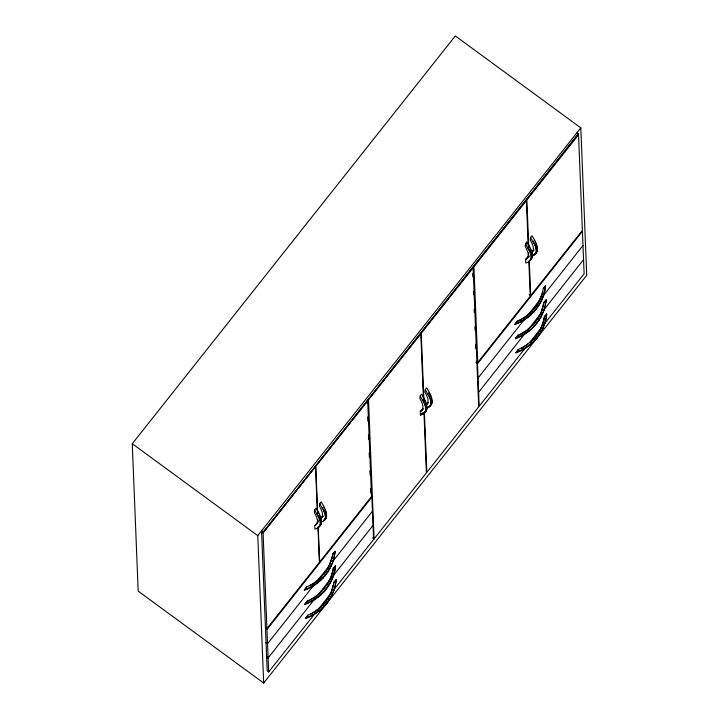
<?xml version="1.0" encoding="UTF-8"?>
<svg xmlns="http://www.w3.org/2000/svg" width="719" height="719" viewBox="0 0 719 719"><rect width="100%" height="100%" fill="white"/><g stroke="black" fill="none" stroke-linecap="round" stroke-linejoin="round"><path stroke-width="1.08" d="M318.562 527.243C323.55 522.165 316.495 514.606 314.706 509.825L315.965 508.234C320.458 514.157 325.815 526.299 314.922 529.148L314.778 525.508L317.582 522.965L314.778 525.508M323.658 520.88C328.655 515.802 321.6 508.243 319.811 503.462L321.069 501.871C324.817 507.389 330.974 518.66 321.33 522.102M424.075 413.245C429.072 408.167 422.017 400.609 420.229 395.818L421.487 394.237C425.972 400.159 431.337 412.302 420.444 415.151L420.3 411.511L423.105 408.958L420.3 411.511M429.18 406.882C434.177 401.804 427.113 394.246 425.333 389.464L426.592 387.874C430.33 393.392 436.496 404.662 426.852 408.104M529.4 261.105C534.397 256.027 527.333 248.468 525.553 243.687L526.811 242.096C531.296 248.019 536.653 260.161 525.769 263.01L525.616 259.379L528.959 256.144L525.616 259.379M534.505 254.742C539.493 249.664 532.437 242.105 530.658 237.324L531.916 235.733C536.077 241.476 541.811 253.277 531.422 256.359M314.706 509.825L314.248 512.314C316.018 515.874 319.146 520.772 316.324 524.546M319.811 503.462L319.353 505.96C321.186 509.564 324.763 515.388 320.737 518.732L323.217 515.918L321.429 518.183M420.229 395.818L419.77 398.317C421.532 401.876 424.668 406.774 421.846 410.549M425.333 389.464L424.866 391.954C426.7 395.567 430.277 401.391 426.25 404.734L428.209 402.604L426.951 404.186M525.553 243.687L525.086 246.186C526.829 249.619 529.454 253.825 527.701 257.735M526.506 243.759L526.811 242.096M530.658 237.324L530.191 239.822C532.024 243.426 535.601 249.25 531.575 252.594M332.115 557.351L332.825 553.801L335 551.365C333.742 569.089 320.926 584.448 304.353 590.272L306.591 586.911C319.047 581.689 328.925 570.544 332.115 557.351L328.197 568.01L324.152 574.113L324.134 573.6M332.133 557.863L332.825 553.801M304.326 589.769C320.782 583.99 333.409 568.891 335 551.365M332.681 571.515L333.391 567.956L335.566 565.529C334.317 583.244 321.501 598.603 304.919 604.427L307.157 601.075C319.613 595.844 329.5 584.7 332.681 571.515L330.704 578.04M332.699 572.018L333.391 567.956M304.901 603.924C321.348 598.145 333.976 583.046 335.566 565.529M333.248 585.67L333.958 582.111L336.132 579.685C334.883 597.399 322.067 612.759 305.485 618.583L307.723 615.23C320.18 610 330.066 598.855 333.248 585.67L331.27 592.195M333.274 586.174L333.958 582.111M305.467 618.079C321.914 612.3 334.551 597.21 336.132 579.685M543.348 288.067L542.656 292.13L542.638 291.617C539.457 304.811 529.57 315.947 517.114 321.177L514.876 324.539C531.449 318.715 544.274 303.355 545.523 285.632L543.366 288.571L545.541 286.135M514.858 324.035C531.305 318.256 543.932 303.157 545.523 285.632M515.424 338.191C531.871 332.412 544.508 317.313 546.089 299.787L543.915 302.223C541.731 316.872 531.278 329.67 517.68 335.333L515.442 338.694C532.024 332.87 544.84 317.51 546.089 299.787M543.78 319.928L544.481 316.378L546.665 313.942C545.406 331.666 532.59 347.025 516.008 352.849L518.255 349.488C530.712 344.266 540.589 333.122 543.78 319.928L541.461 327.316L538.441 332.933M543.798 320.44L544.481 316.378M515.99 352.346C532.437 346.567 545.074 331.468 546.665 313.942M541.901 294.736L542.405 292.993M541.227 312.307L543.932 302.726L546.116 300.299M539.124 301.45L541.623 295.105M329.167 581.347L330.354 578.382M320.225 607.276L320.252 607.789L325.294 602.423L329.329 596.321L330.92 592.537M326.875 585.293L328.745 581.662M523.711 317.717L523.729 318.22L526.784 316.099L532.276 311.156L536.832 305.404L538.702 301.764M533.444 324.62L538.819 317.214M536.356 335.944L537.435 334.461M132.269 443.722L455.316 35.95L580.817 127.865L586.731 275.278L263.684 683.05L138.183 591.135L132.269 443.722L257.762 535.646L263.684 683.05M257.762 535.646L580.817 127.865M263.037 531.925L261.563 530.847L263.055 532.437L578.489 133.743L577.015 132.664L577.033 133.168M263.055 532.437L578.489 133.743M263.082 532.941L261.599 531.862L265.446 627.507L266.92 628.586L263.082 532.941L315.542 466.712L317.331 511.2M317.196 514.48L318.454 512.89M528.043 248.343L529.301 246.761M322.301 508.117L323.559 506.527M533.147 241.979L534.406 240.398M318.113 516.197L319.371 514.606M528.959 250.059L530.218 248.468M323.217 509.834L324.476 508.243M534.064 243.696L535.322 242.105M318.877 517.806L320.135 516.224M323.981 511.443L325.24 509.861M529.714 251.668L530.973 250.086M534.819 245.314L536.077 243.723M319.479 519.316L320.737 517.725M530.325 253.178L531.584 251.596M324.584 512.953L325.842 511.371M535.421 246.815L536.68 245.233M315.632 525.095L316.89 523.504M526.47 258.957L527.728 257.375M532.267 252.054L534.064 249.781L531.979 251.425M319.928 520.718L321.186 519.127M530.766 254.58L532.024 252.989M325.024 514.355L326.282 512.764M535.871 248.217L537.129 246.635M320.207 522.003L321.465 520.421M531.053 255.874L532.312 254.283M325.312 515.64L326.57 514.058M536.158 249.511L537.417 247.92M320.332 523.18L321.591 521.59M325.437 516.817L326.696 515.226M531.179 257.043L532.437 255.452M536.284 250.679L537.542 249.098M532.923 255.569L534.181 253.987M320.297 524.241L321.555 522.65M325.401 517.878L326.66 516.287M531.143 258.103L532.402 256.512M536.248 251.74L537.506 250.149M533.678 255.173L534.936 253.591M320.108 525.176L321.366 523.585M325.204 518.812L326.462 517.222M530.946 259.038L532.204 257.447M536.05 252.675L537.309 251.084M319.236 526.676L321.007 524.403M530.074 260.539L531.844 258.265M324.332 520.313L326.111 518.039M535.179 254.175L536.949 251.902M422.718 400.483L423.976 398.892M427.823 394.12L429.081 392.529M423.635 402.2L424.893 400.609M428.74 395.836L429.998 394.246M424.399 403.808L425.657 402.218M429.495 397.445L430.753 395.863M425.001 405.318L426.259 403.727M430.106 398.955L431.364 397.364M421.154 411.097L422.413 409.506M425.441 406.72L426.7 405.13M430.546 400.357L431.804 398.766M425.729 408.006L426.987 406.424M430.834 401.642L432.092 400.061M420.444 415.151L421.702 413.56M425.855 409.183L427.113 407.592M421.747 414.468L423.006 412.877L422.251 413.272M430.96 402.82L432.218 401.229M423.248 413.677L425.333 411.654M425.819 410.234L427.077 408.653M430.924 403.88L432.182 402.289M428.353 407.314L430.438 405.291M425.621 411.178L426.879 409.587M430.726 404.815L431.984 403.224M424.749 412.679L426.529 410.396M429.854 406.316L431.625 404.042M477.398 360.938L476.005 362.691L477.479 363.769L478.62 392.08M266.92 628.586L319.389 562.357L317.996 527.881M476.284 361.369L477.758 362.448L530.227 296.228L528.842 261.752M529.211 294.565L530.685 295.644L582.372 230.404L578.534 134.759L526.847 199.999L528.726 246.779M266.614 656.735L268.097 657.813L266.956 629.502L371.885 497.054L373.026 525.364L332.726 576.413M477.479 363.769L582.408 231.32L583.549 259.631L543.249 310.68M304.353 590.272L306.591 586.911M514.876 324.539L517.132 321.681L522.12 319.155M314.086 584.889L267.531 643.757L266.057 642.678M316.171 582.363L329.374 565.592M332.852 561.305L372.46 511.209M478.054 378.023L524.609 319.254M527.386 315.65L541.29 298.106M542.683 296.453L582.983 245.476M304.919 604.427L307.175 601.578L309.709 600.374M515.442 338.694L516.575 337.265M266.956 629.502L265.482 628.424L267.189 670.89L268.663 671.977L268.097 657.993L315.344 598.172M318.131 594.838L331.333 577.995M525.176 333.31L478.629 392.259L479.187 406.235L526.443 346.594M527.261 330.677L541.155 313.142M305.485 618.583L307.184 616.444M516.008 352.849L518.255 349.488M268.663 671.977L315.219 613.208M318.005 609.694L331.207 593.031M333.292 590.398L373.592 539.52L373.035 525.544M372.604 537.821L374.087 538.908L426.394 472.877L423.958 412.338M529.912 342.208L541.731 327.298M543.816 324.664L584.116 273.786L583.558 259.811M530.757 341.543L530.775 342.055L535.215 337.382M323.523 589.661L324.7 587.756M544.508 316.881L546.683 314.455M332.843 554.304L335.018 551.877M333.409 568.468L335.584 566.033M333.976 582.624L336.159 580.188M318.256 594.811L322.301 590.542M314.329 611.761L314.347 612.264L318.823 608.966M525.068 331.845L526.587 330.785M526.398 345.471L527.899 343.907M309.961 585.311L309.988 585.823L315.497 582.363M310.536 599.475L310.554 599.979L316.827 595.988M521.886 333.778L523.495 332.843M312.729 613.199L311.12 614.134L311.102 613.631M534.559 253.789L535.763 253.151M324.089 519.72L324.916 519.289M426.655 403.566L427.508 403.143M321.141 517.563L321.995 517.15M518.543 335.44L521.077 334.245M266.048 642.579L267.522 643.658M266.623 656.914L268.097 657.993M545.173 287.393L545.191 287.897M545.739 301.549L545.766 302.052M546.314 315.704L546.332 316.207M544.112 292.705L544.139 293.208M544.687 306.86L544.705 307.364M545.254 321.016L545.272 321.519M543.097 296.183L543.124 296.686M543.672 310.338L543.69 310.851M544.238 324.494L544.256 325.006M541.784 299.571L541.802 300.084M542.189 309.26L542.216 309.763M542.351 313.736L542.369 314.239M542.764 323.415L542.782 323.918M542.917 327.891L542.944 328.394M540.311 298.493L540.329 298.996M540.877 312.648L539.286 316.432L539.268 315.92M541.443 326.803L541.461 327.316M540.176 302.852L540.194 303.355M540.742 317.007L540.769 317.51M541.317 331.162L541.335 331.666M539.834 330.075L539.861 330.587M538.288 305.979L538.306 306.483M538.855 320.135L538.882 320.638M539.43 334.29L539.448 334.793M536.814 304.901L536.832 305.404M537.381 319.056L537.399 319.56M537.947 333.212L537.974 333.715M536.14 308.945L536.158 309.458M536.707 323.101L536.725 323.613M537.273 337.265L537.291 337.768M535.233 322.022L535.251 322.525M535.799 336.177L535.817 336.681M533.732 311.731L533.75 312.235M534.298 325.887L534.325 326.399M534.873 340.042L534.891 340.554M532.258 310.653L532.276 311.156M532.824 324.808L532.842 325.312M533.39 338.964L533.408 339.467M529.256 260.107L530.685 295.644M531.089 314.311L531.116 314.823M531.665 328.475L531.683 328.978M532.231 342.63L532.249 343.134M528.213 246.177L526.389 200.583L473.92 266.803L477.758 362.448M528.483 252.854L528.663 257.303M529.615 313.232L529.633 313.736M530.182 327.388L527.351 330.255L527.333 329.751M528.24 316.675L528.258 317.178M528.807 330.83L528.825 331.333M529.373 344.985L529.4 345.488M526.757 315.596L526.784 316.099M525.185 318.796L525.212 319.299M525.76 332.951L525.778 333.454M526.326 347.106L526.344 347.61M524.277 331.872L524.304 332.376M524.852 346.028L521.643 348.4L521.626 347.888M521.967 320.665L521.985 321.168M522.533 334.82L522.551 335.324M523.099 348.976L523.126 349.479M520.484 319.578L520.511 320.081M517.752 322.66L517.779 323.164M518.327 336.816L518.345 337.319M518.893 350.971L518.911 351.474M517.114 321.177L517.132 321.681M517.68 335.333L517.707 335.845M472.76 273.526L472.895 276.869M473.47 291.348L473.605 294.691M474.189 309.179L474.324 312.522M474.899 326.893L475.034 330.21M475.601 344.239L475.771 348.517M423.931 400.591L421.226 333.319L473.111 267.827L478.692 406.855L426.807 472.347L424.381 411.807M423.419 398.883L420.804 333.85L368.496 399.872L374.087 538.908M367.121 401.319L367.211 403.557M367.751 416.966L367.93 421.433M368.47 434.86L368.649 439.336M369.189 452.772L369.368 457.248M369.908 470.675L370.087 475.151M370.627 488.578L370.806 493.054M334.65 553.127L334.668 553.63M335.216 567.282L335.234 567.785M335.782 581.437L335.809 581.941M333.589 558.438L333.607 558.942M334.155 572.594L334.182 573.097M334.73 586.749L334.748 587.252M332.573 561.916L332.591 562.429M333.14 576.081L333.167 576.584M333.715 590.236L333.733 590.739M331.099 560.838L331.117 561.341M331.261 565.314L331.279 565.817M331.666 574.993L331.684 575.497M331.827 579.469L331.845 579.972M332.232 589.149L332.259 589.661M332.394 593.624L332.421 594.128M329.787 564.226L329.805 564.739M329.653 568.585L329.67 569.089M330.219 582.741L330.237 583.244M330.794 596.896L330.812 597.399M328.179 567.498L328.197 568.01M329.311 595.817L329.329 596.321M327.765 571.713L327.783 572.225M328.331 585.868L328.358 586.38M328.907 600.023L328.925 600.536M326.291 570.634L326.309 571.138M327.424 598.945L327.451 599.448M325.608 574.688L325.635 575.191M326.183 588.843L326.201 589.346M326.75 602.998L326.768 603.502M325.276 601.911L325.294 602.423M323.208 577.465L323.226 577.977M323.775 591.629L323.793 592.132M324.341 605.784L324.368 606.288M321.735 576.386L319.11 579.478L316.261 581.833L316.234 581.329M322.867 604.697L322.885 605.209M320.566 580.053L320.584 580.557M321.132 594.209L321.159 594.712M321.708 608.364L321.726 608.867M317.672 513.177L315.794 466.397L367.688 400.896L371.534 496.541L319.64 562.042L318.202 526.38M317.942 519.774L318.032 521.976M317.69 520.098L317.78 522.327M319.658 593.121L319.676 593.633M317.717 582.408L317.735 582.911M318.283 596.563L318.301 597.067M318.85 610.719L318.868 611.231M317.376 609.64L317.394 610.143M314.661 584.529L314.688 585.032M315.237 598.684L315.255 599.188M315.803 612.84L315.821 613.343M313.187 583.451L313.205 583.954M313.754 597.606L313.781 598.109M311.444 586.398L311.462 586.902M312.01 600.554L312.028 601.057M312.576 614.709L312.594 615.212M307.229 588.394L307.256 588.897M307.804 602.549L307.822 603.052M308.37 616.704L308.388 617.208M307.157 601.075L307.175 601.578M307.723 615.23L307.75 615.734"/></g></svg>
